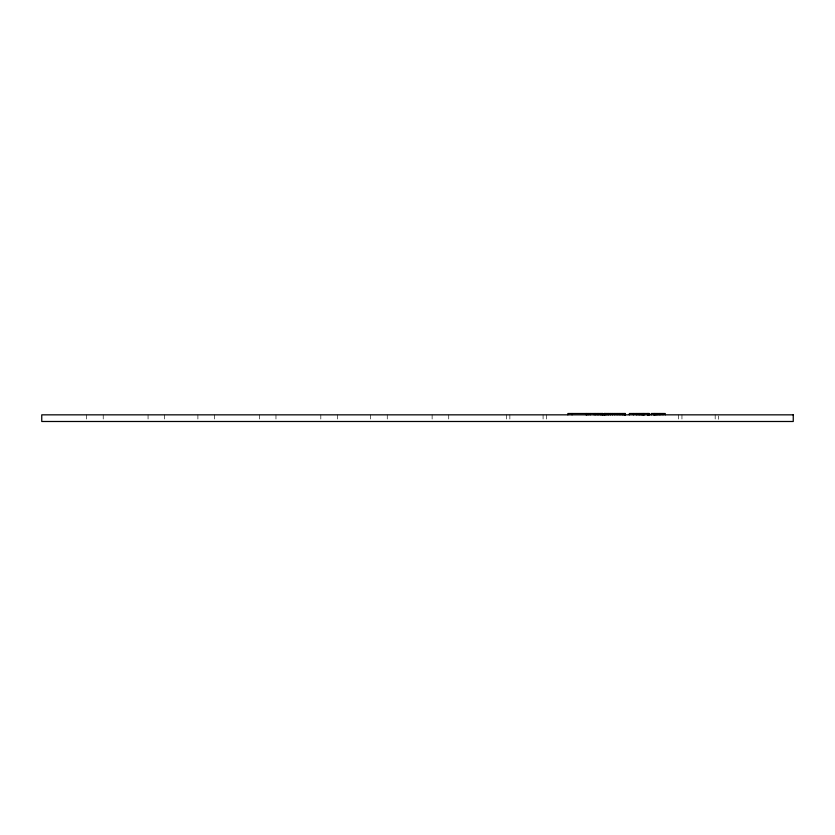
<?xml version="1.0" encoding="UTF-8"?>
<svg xmlns="http://www.w3.org/2000/svg" width="835" height="835" viewBox="0 0 835 835"><rect width="100%" height="100%" fill="white"/><g stroke="black" fill="none" stroke-linecap="round" stroke-linejoin="round"><path stroke-width="0.63" stroke-dasharray="4.17 3.13" d="M718.497 415.945L718.497 419.274M715.178 414.838L715.178 419.274M681.955 414.838L681.955 419.274M678.636 414.838L678.636 419.274M546.403 414.838L546.403 419.274M543.084 414.838L543.084 419.274M509.861 414.838L509.861 419.274M506.542 414.838L506.542 419.274M448.729 414.838L448.729 419.274M432.123 414.838L432.123 419.274M387.263 414.838L387.263 419.274M370.656 414.838L370.656 419.274M337.434 414.838L337.434 419.274M320.817 414.838L320.817 419.274M275.967 414.838L275.967 419.274M259.361 414.838L259.361 419.274M214.512 414.838L214.512 419.274M197.895 414.838L197.895 419.274M164.672 414.838L164.672 419.274M148.066 414.838L148.066 419.274M103.216 414.838L103.216 419.274M86.6 414.838L86.6 419.274"/><path stroke-width="1.25" d="M604.122 413.513L625.352 413.513L625.352 414.838M665.265 414.838L665.265 413.513L651.237 413.513L651.237 414.838M662.98 413.513L662.98 414.838M660.85 413.513L660.85 414.838M659.306 413.513L659.306 414.838M657.938 413.513L657.938 414.838M656.759 413.513L656.759 414.838M655.757 413.513L655.757 414.838M654.953 413.513L654.953 414.838M654.389 413.513L654.389 414.838M654.045 413.513L654.045 414.838M653.93 413.513L653.93 414.838M649.265 414.838L649.265 413.513L629.381 413.513L629.381 414.838M649.087 413.513L649.087 414.838M648.555 413.513L648.555 414.838M648.075 413.513L647.95 414.838M644.088 413.513L644.088 414.838M643.931 413.513L643.931 414.838M643.326 413.513L643.326 414.838M642.741 413.513L642.741 414.838M641.969 413.513L641.969 414.838M640.936 413.513L640.936 414.838M639.589 413.513L639.589 414.838M638.086 413.513L638.086 414.838M636.52 413.513L636.52 414.838M633.441 413.513L633.441 414.838M625.175 413.513L625.175 414.838M625.112 413.513L625.112 414.838M624.632 413.513L624.632 414.838M623.735 413.513L623.735 414.838M622.472 413.513L622.472 414.838M620.906 413.513L620.906 414.838M619.111 413.513L619.111 414.838M617.065 413.513L617.065 414.838M614.79 413.513L614.79 414.838M612.452 413.513L612.452 414.838M610.375 413.513L610.375 414.838M608.558 413.513L608.558 414.838M607.014 413.513L607.014 414.838M605.772 413.513L605.772 414.838M604.895 413.513L604.822 414.838M604.363 413.513L604.3 414.838M604.185 413.513L604.122 414.838M602.933 414.838L602.933 413.513L567.863 413.513L567.863 414.838M602.766 413.513L602.766 414.838M602.546 413.513L602.546 414.838M601.607 413.513L601.607 414.838M600.407 413.513L600.407 414.838M598.799 413.513L598.799 414.838M597.202 413.513L597.202 414.838M595.658 413.513L595.658 414.838M594.186 413.513L594.186 414.838M590.199 413.513L590.199 414.838M588.122 413.513L588.122 414.838M586.765 413.513L586.765 414.838M586.149 413.513L586.149 414.838M572.058 413.513L572.058 414.838M793.25 414.838L41.75 414.838L41.75 421.487L793.25 421.487L793.25 414.838M647.668 414.838L647.668 413.513L647.584 414.838"/></g></svg>
